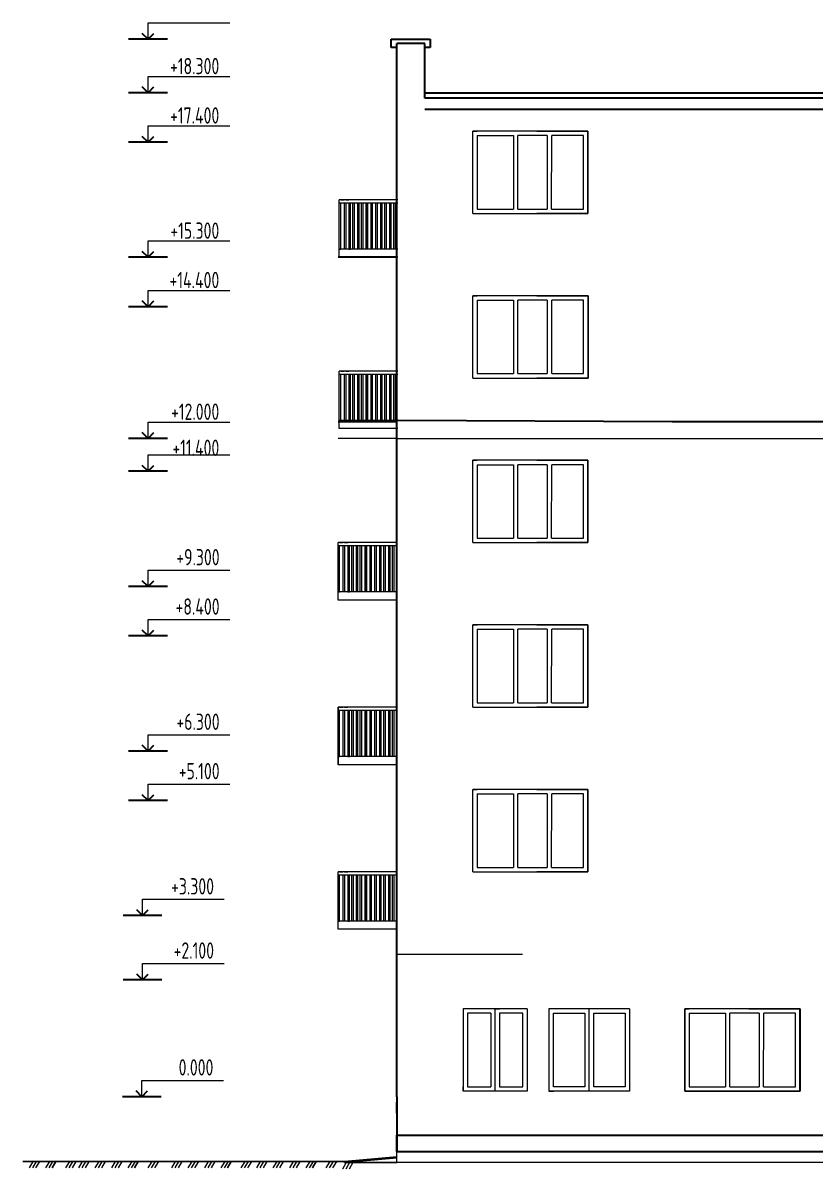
# Model space of a CAD drawing. Header units: millimetres. Extents: x -689206 to 4969298, y -1019800 to 703299.
# Drawn here: x 479139 to 493573, y -464630 to -443738 of the extents above; entities that cross this region are included whole.
import ezdxf

# ---------------------------------------------------------------- set-up
doc = ezdxf.new("R2010")
doc.units = ezdxf.units.MM
doc.layers.add('РАЗМЕРЫ', color=7, linetype='Continuous', lineweight=9)
for name, color, linetype in [('разрез1-1', 7, 'Continuous'), ('разрез2-2', 7, 'Continuous'), ('фасад1', 7, 'Continuous')]:
    doc.layers.add(name, color=color, linetype=linetype)
doc.styles.add('Аннотативный', font='isocteur.ttf', dxfattribs={"width": 0.7, "height": 250})

msp = doc.modelspace()

# ---------------------------------------------------------------- linework, layer by layer
at = {"layer": 'РАЗМЕРЫ', "linetype": 'ByBlock', "lineweight": 30, "ltscale": 35}
for p, q in [((485850.4, -444110.9), (485850.4, -444035.9)), ((485850.4, -444035.9), (486460.4, -444035.9)), ((485850.4, -444185.9), (485850.4, -444110.9)), ((486460.4, -444035.9), (486560.4, -444035.9)), ((486560.4, -444035.9), (486560.4, -444185.9)), ((485950.4, -444185.9), (485850.4, -444185.9)), ((486560.4, -444185.9), (486460.4, -444185.9))]:
    msp.add_line(p, q, dxfattribs=at)
at = {"layer": 'РАЗМЕРЫ', "lineweight": 30, "ltscale": 35}
for p, q in [((485950.4, -463310.9), (485950.4, -444110.9)), ((486460.4, -444110.9), (485950.4, -444110.9)), ((486460.4, -445010.9), (486460.4, -444110.9)), ((486460.4, -445110.9), (486460.4, -445010.9)), ((486460.4, -445010.9), (490970.4, -445010.9)), ((503659.8, -445110.9), (486460.4, -445110.9)), ((490970.4, -445010.9), (494499.7, -445010.9)), ((486460.4, -445310.9), (517427.1, -445310.9)), ((485950.4, -448010.9), (484880.4, -448010.9)), ((485950.4, -451010.9), (484880.4, -451010.9)), ((490970.4, -451010.9), (485970.5, -450983.7)), ((493989.7, -451010.9), (490970.4, -451010.9)), ((485950.4, -463310.9), (485950.4, -463410.9)), ((485950.4, -463310.9), (485950.4, -464310.9)), ((485950.4, -463610.9), (485950.4, -463410.9)), ((485950.4, -464310.9), (485950.4, -464010.9)), ((485950.4, -464010.9), (533452, -464010.9)), ((485950.4, -464310.9), (533962, -464310.9))]:
    msp.add_line(p, q, dxfattribs=at)
at = {"layer": 'РАЗМЕРЫ', "lineweight": 15, "ltscale": 35}
for p, q in [((487335.4, -447210.9), (487335.6, -445710.6)), ((487335.4, -447210.9), (487335.6, -445710.6)), ((489435.4, -445710.9), (487335.8, -445710.6)), ((489435.4, -445710.9), (487335.8, -445710.6)), ((487335.8, -445710.6), (487415.8, -445710.6)), ((487415.8, -445790.7), (487415.5, -447130.6)), ((487415.8, -445710.6), (487415.8, -445710.9)), ((487415.8, -445790.7), (488076.7, -445790.8)), ((488076.7, -445790.8), (488076.5, -447130.7)), ((488156.6, -447130.7), (488156.7, -445790.8)), ((488693.5, -445790.8), (488156.7, -445790.8)), ((488693.5, -445790.8), (488693.3, -447130.8)), ((488773.3, -447130.8), (488773.5, -445790.9)), ((489355.4, -445790.9), (488773.5, -445790.9)), ((489355.4, -447130.9), (489355.4, -445790.9)), ((489435.4, -447210.9), (489435.4, -445710.9)), ((489435.4, -447210.9), (489435.4, -445710.9)), ((484900.5, -448010.9), (484900.5, -446961.4)), ((485970.5, -446961.4), (484900.5, -446961.4)), ((485970.5, -447021.4), (484900.5, -447021.4)), ((484930.5, -446961.4), (484990.5, -446961.4)), ((484930.5, -447861.4), (484930.5, -447021.4)), ((484990.5, -447021.4), (484990.5, -447861.4)), ((485020.5, -446961.4), (485080.5, -446961.4)), ((485020.5, -447021.4), (485020.5, -447861.4)), ((485080.5, -447021.4), (485080.5, -447861.4)), ((485110.5, -447861.4), (485110.5, -447021.4)), ((485144, -447021.4), (485144, -447861.4)), ((485174, -447021.4), (485174, -447861.4)), ((485234, -447021.4), (485234, -447861.4)), ((485264, -447861.4), (485264, -447021.4)), ((485299.9, -447021.4), (485299.9, -447861.4)), ((485329.9, -447021.4), (485329.9, -447861.4)), ((485389.9, -447021.4), (485389.9, -447861.4)), ((485389.9, -447021.4), (485389.9, -447861.4)), ((485419.9, -447861.4), (485419.9, -447021.4)), ((485419.9, -447021.4), (485419.9, -447861.4)), ((485479.9, -447021.4), (485479.9, -447861.4)), ((485509.9, -447861.4), (485509.9, -447021.4)), ((485566.1, -447021.4), (485566.1, -447861.4)), ((485596.1, -447021.4), (485596.1, -447861.4)), ((485656.1, -447021.4), (485656.1, -447861.4)), ((485686.1, -447861.4), (485686.1, -447021.4)), ((485729, -447021.4), (485729, -447861.4)), ((485759, -447021.4), (485759, -447861.4)), ((485819, -447021.4), (485819, -447861.4)), ((485849, -447861.4), (485849, -447021.4)), ((485890.1, -447021.4), (485890.1, -447861.4)), ((485920.1, -447021.4), (485920.1, -447861.4)), ((487335.4, -447210.9), (489435.4, -447210.9)), ((487335.4, -447210.9), (489435.4, -447210.9)), ((487415.5, -447130.6), (488076.5, -447130.7)), ((488156.6, -447130.7), (488693.3, -447130.7)), ((488773.3, -447130.7), (489355.4, -447130.7)), ((485970.5, -447861.4), (484900.5, -447861.4)), ((484900.5, -447861.4), (484930.5, -447861.4)), ((485080.5, -447861.4), (485110.5, -447861.4)), ((485970.5, -448010.9), (484900.5, -448010.9)), ((485970.5, -448010.9), (484900.5, -448010.9)), ((487335.6, -450210.9), (487335.9, -448710.6)), ((487335.6, -450210.9), (487335.9, -448710.6)), ((489435.6, -448710.9), (487336, -448710.6)), ((489435.6, -448710.9), (487336, -448710.6)), ((487336, -448710.6), (487416, -448710.6)), ((487416, -448710.6), (487416, -448710.9)), ((489435.6, -450210.9), (489435.6, -448710.9)), ((489435.6, -450210.9), (489435.6, -448710.9)), ((487416, -448790.7), (487415.8, -450130.6)), ((487416, -448790.7), (488077, -448790.8)), ((488077, -448790.8), (488076.8, -450130.7)), ((488156.8, -450130.7), (488157, -448790.8)), ((488693.8, -448790.8), (488157, -448790.8)), ((488693.8, -448790.8), (488693.6, -450130.8)), ((488773.6, -450130.8), (488773.8, -448790.9)), ((489355.6, -448790.9), (488773.8, -448790.9)), ((489355.6, -450130.9), (489355.6, -448790.9)), ((484900.5, -451133.3), (484900.5, -450083.7)), ((485970.5, -450083.7), (484900.5, -450083.7)), ((485970.5, -450143.7), (484900.5, -450143.7)), ((484930.5, -450083.7), (484990.5, -450083.7)), ((484930.5, -450983.7), (484930.5, -450143.7)), ((484990.5, -450143.7), (484990.5, -450983.7)), ((485020.5, -450083.7), (485080.5, -450083.7)), ((485020.5, -450143.7), (485020.5, -450983.7)), ((485080.5, -450143.7), (485080.5, -450983.7)), ((485110.5, -450983.7), (485110.5, -450143.7)), ((485144, -450143.7), (485144, -450983.7)), ((485174, -450143.7), (485174, -450983.7)), ((485234, -450143.7), (485234, -450983.7)), ((485264, -450983.7), (485264, -450143.7)), ((485299.9, -450143.7), (485299.9, -450983.7)), ((485329.9, -450143.7), (485329.9, -450983.7)), ((485389.9, -450143.7), (485389.9, -450983.7)), ((485389.9, -450143.7), (485389.9, -450983.7)), ((485419.9, -450983.7), (485419.9, -450143.7)), ((485419.9, -450143.7), (485419.9, -450983.7)), ((485479.9, -450143.7), (485479.9, -450983.7)), ((485509.9, -450983.7), (485509.9, -450143.7)), ((485566.1, -450143.7), (485566.1, -450983.7)), ((485596.1, -450143.7), (485596.1, -450983.7)), ((485656.1, -450143.7), (485656.1, -450983.7)), ((485686.1, -450983.7), (485686.1, -450143.7)), ((485729, -450143.7), (485729, -450983.7)), ((485759, -450143.7), (485759, -450983.7)), ((485819, -450143.7), (485819, -450983.7)), ((485849, -450983.7), (485849, -450143.7)), ((485890.1, -450143.7), (485890.1, -450983.7)), ((485920.1, -450143.7), (485920.1, -450983.7)), ((487335.6, -450210.9), (489435.6, -450210.9)), ((487335.6, -450210.9), (489435.6, -450210.9)), ((487415.8, -450130.6), (488076.8, -450130.7)), ((488156.8, -450130.7), (488693.6, -450130.7)), ((488773.6, -450130.7), (489355.6, -450130.7)), ((485970.5, -450983.7), (484900.5, -450983.7)), ((484900.5, -450983.7), (484930.5, -450983.7)), ((485080.5, -450983.7), (485110.5, -450983.7)), ((485970.5, -451133.3), (484900.5, -451133.3)), ((485970.5, -451133.3), (484900.5, -451133.3)), ((485950.4, -451310.9), (484880.4, -451310.9)), ((485950.4, -451310.9), (495847.8, -451312.6)), ((487335.4, -453210.9), (487335.6, -451710.6)), ((487335.4, -453210.9), (487335.6, -451710.6)), ((489435.4, -451710.9), (487335.8, -451710.6)), ((489435.4, -451710.9), (487335.8, -451710.6)), ((487335.8, -451710.6), (487415.8, -451710.6)), ((487415.8, -451790.7), (487415.5, -453130.6)), ((487415.8, -451710.6), (487415.8, -451710.9)), ((487415.8, -451790.7), (488076.7, -451790.8)), ((488076.7, -451790.8), (488076.5, -453130.7)), ((488156.6, -453130.7), (488156.7, -451790.8)), ((488693.5, -451790.8), (488156.7, -451790.8)), ((488693.5, -451790.8), (488693.3, -453130.8)), ((488773.3, -453130.8), (488773.5, -451790.9)), ((489355.4, -451790.9), (488773.5, -451790.9)), ((489355.4, -453130.9), (489355.4, -451790.9)), ((489435.4, -453210.9), (489435.4, -451710.9)), ((489435.4, -453210.9), (489435.4, -451710.9)), ((487415.5, -453130.6), (488076.5, -453130.7)), ((488156.6, -453130.7), (488693.3, -453130.7)), ((488773.3, -453130.7), (489355.4, -453130.7)), ((484880.4, -454260.4), (484880.4, -453210.9)), ((485950.4, -453210.9), (484880.4, -453210.9)), ((485950.4, -453270.9), (484880.4, -453270.9)), ((484910.4, -453210.9), (484970.4, -453210.9)), ((484910.4, -454110.9), (484910.4, -453270.9)), ((484970.4, -453270.9), (484970.4, -454110.9)), ((485000.4, -453210.9), (485060.4, -453210.9)), ((485000.4, -453270.9), (485000.4, -454110.9)), ((485060.4, -453270.9), (485060.4, -454110.9)), ((485090.4, -454110.9), (485090.4, -453270.9)), ((485123.9, -453270.9), (485123.9, -454110.9)), ((485153.9, -453270.9), (485153.9, -454110.9)), ((485213.9, -453270.9), (485213.9, -454110.9)), ((485243.9, -454110.9), (485243.9, -453270.9)), ((485279.8, -453270.9), (485279.8, -454110.9)), ((485309.8, -453270.9), (485309.8, -454110.9)), ((485369.8, -453270.9), (485369.8, -454110.9)), ((485369.8, -453270.9), (485369.8, -454110.9)), ((485399.8, -454110.9), (485399.8, -453270.9)), ((485399.8, -453270.9), (485399.8, -454110.9)), ((485459.8, -453270.9), (485459.8, -454110.9)), ((485489.8, -454110.9), (485489.8, -453270.9)), ((485546, -453270.9), (485546, -454110.9)), ((485576, -453270.9), (485576, -454110.9)), ((485636, -453270.9), (485636, -454110.9)), ((485666, -454110.9), (485666, -453270.9)), ((485708.8, -453270.9), (485708.8, -454110.9)), ((485738.8, -453270.9), (485738.8, -454110.9)), ((485798.8, -453270.9), (485798.8, -454110.9)), ((485828.8, -454110.9), (485828.8, -453270.9)), ((485870, -453270.9), (485870, -454110.9)), ((485900, -453270.9), (485900, -454110.9)), ((487335.4, -453210.9), (489435.4, -453210.9)), ((487335.4, -453210.9), (489435.4, -453210.9)), ((485950.4, -454110.9), (484880.4, -454110.9)), ((484880.4, -454110.9), (484910.4, -454110.9)), ((485060.4, -454110.9), (485090.4, -454110.9)), ((485950.4, -454260.4), (484880.4, -454260.4)), ((485950.4, -454260.4), (484880.4, -454260.4)), ((487335.4, -456210.9), (487335.6, -454710.6)), ((487335.4, -456210.9), (487335.6, -454710.6)), ((489435.4, -454710.9), (487335.8, -454710.6)), ((489435.4, -454710.9), (487335.8, -454710.6)), ((487335.8, -454710.6), (487415.8, -454710.6)), ((487415.8, -454790.7), (487415.5, -456130.6)), ((487415.8, -454710.6), (487415.8, -454710.9)), ((487415.8, -454790.7), (488076.7, -454790.8)), ((488076.7, -454790.8), (488076.5, -456130.7)), ((488156.6, -456130.7), (488156.7, -454790.8)), ((488693.5, -454790.8), (488156.7, -454790.8)), ((488693.5, -454790.8), (488693.3, -456130.8)), ((488773.3, -456130.8), (488773.5, -454790.9)), ((489355.4, -454790.9), (488773.5, -454790.9)), ((489355.4, -456130.9), (489355.4, -454790.9)), ((489435.4, -456210.9), (489435.4, -454710.9)), ((489435.4, -456210.9), (489435.4, -454710.9)), ((485950.4, -456210.6), (484880.4, -456210.6)), ((484880.4, -456210.6), (484880.4, -457260.2)), ((484880.4, -457260.2), (484880.4, -456210.6)), ((485950.4, -456210.6), (484880.4, -456210.6)), ((485950.4, -456270.6), (484880.4, -456270.6)), ((484910.4, -456210.6), (484970.4, -456210.6)), ((484910.4, -457110.6), (484910.4, -456270.6)), ((484970.4, -456270.6), (484970.4, -457110.6)), ((485000.4, -456210.6), (485060.4, -456210.6)), ((485000.4, -456270.6), (485000.4, -457110.6)), ((485060.4, -456270.6), (485060.4, -457110.6)), ((485090.4, -457110.6), (485090.4, -456270.6)), ((485123.9, -456270.6), (485123.9, -457110.6)), ((485153.9, -456270.6), (485153.9, -457110.6)), ((485213.9, -456270.6), (485213.9, -457110.6)), ((485243.9, -457110.6), (485243.9, -456270.6)), ((485279.8, -456270.6), (485279.8, -457110.6)), ((485309.8, -456270.6), (485309.8, -457110.6)), ((485369.8, -456270.6), (485369.8, -457110.6)), ((485369.8, -456270.6), (485369.8, -457110.6)), ((485399.8, -457110.6), (485399.8, -456270.6)), ((485399.8, -456270.6), (485399.8, -457110.6)), ((485459.8, -456270.6), (485459.8, -457110.6)), ((485489.8, -457110.6), (485489.8, -456270.6)), ((485546, -456270.6), (485546, -457110.6)), ((485576, -456270.6), (485576, -457110.6)), ((485636, -456270.6), (485636, -457110.6)), ((485666, -457110.6), (485666, -456270.6)), ((485708.8, -456270.6), (485708.8, -457110.6)), ((485738.8, -456270.6), (485738.8, -457110.6)), ((485798.8, -456270.6), (485798.8, -457110.6)), ((485828.8, -457110.6), (485828.8, -456270.6)), ((485870, -456270.6), (485870, -457110.6)), ((485900, -456270.6), (485900, -457110.6)), ((487335.4, -456210.9), (489435.4, -456210.9)), ((487335.4, -456210.9), (489435.4, -456210.9)), ((487415.5, -456130.6), (488076.5, -456130.7)), ((488156.6, -456130.7), (488693.3, -456130.7)), ((488773.3, -456130.7), (489355.4, -456130.7)), ((485950.4, -457110.6), (484880.4, -457110.6)), ((485950.4, -457110.6), (484880.4, -457110.6)), ((484880.4, -457110.6), (484910.4, -457110.6)), ((485060.4, -457110.6), (485090.4, -457110.6)), ((485950.4, -457260.2), (484880.4, -457260.2)), ((485950.4, -457260.2), (484880.4, -457260.2)), ((487335.4, -459210.9), (487335.6, -457710.6)), ((489435.4, -457710.9), (487335.8, -457710.6)), ((487335.8, -457710.6), (487415.8, -457710.6)), ((487415.8, -457710.6), (487415.8, -457710.9)), ((489435.4, -459210.9), (489435.4, -457710.9)), ((487415.8, -457790.7), (487415.5, -459130.6)), ((487415.8, -457790.7), (488076.7, -457790.8)), ((488076.7, -457790.8), (488076.5, -459130.7)), ((488156.6, -459130.7), (488156.7, -457790.8)), ((488693.5, -457790.8), (488156.7, -457790.8)), ((488693.5, -457790.8), (488693.3, -459130.8)), ((488773.3, -459130.8), (488773.5, -457790.9)), ((489355.4, -457790.9), (488773.5, -457790.9)), ((489355.4, -459130.9), (489355.4, -457790.9)), ((487415.5, -459130.6), (488076.5, -459130.7)), ((488156.6, -459130.7), (488693.3, -459130.7)), ((488773.3, -459130.7), (489355.4, -459130.7)), ((484880.4, -460260.2), (484880.4, -459210.6)), ((485950.4, -459210.6), (484880.4, -459210.6)), ((485950.4, -459270.6), (484880.4, -459270.6)), ((484910.4, -459210.6), (484970.4, -459210.6)), ((484910.4, -460110.6), (484910.4, -459270.6)), ((484970.4, -459270.6), (484970.4, -460110.6)), ((485000.4, -459210.6), (485060.4, -459210.6)), ((485000.4, -459270.6), (485000.4, -460110.6)), ((485060.4, -459270.6), (485060.4, -460110.6)), ((485090.4, -460110.6), (485090.4, -459270.6)), ((485123.9, -459270.6), (485123.9, -460110.6)), ((485153.9, -459270.6), (485153.9, -460110.6)), ((485213.9, -459270.6), (485213.9, -460110.6)), ((485243.9, -460110.6), (485243.9, -459270.6)), ((485279.8, -459270.6), (485279.8, -460110.6)), ((485309.8, -459270.6), (485309.8, -460110.6)), ((485369.8, -459270.6), (485369.8, -460110.6)), ((485369.8, -459270.6), (485369.8, -460110.6)), ((485399.8, -460110.6), (485399.8, -459270.6)), ((485399.8, -459270.6), (485399.8, -460110.6)), ((485459.8, -459270.6), (485459.8, -460110.6)), ((485489.8, -460110.6), (485489.8, -459270.6)), ((485546, -459270.6), (485546, -460110.6)), ((485576, -459270.6), (485576, -460110.6)), ((485636, -459270.6), (485636, -460110.6)), ((485666, -460110.6), (485666, -459270.6)), ((485708.8, -459270.6), (485708.8, -460110.6)), ((485738.8, -459270.6), (485738.8, -460110.6)), ((485798.8, -459270.6), (485798.8, -460110.6)), ((485828.8, -460110.6), (485828.8, -459270.6)), ((485870, -459270.6), (485870, -460110.6)), ((485900, -459270.6), (485900, -460110.6)), ((487335.4, -459210.9), (489435.4, -459210.9)), ((485950.4, -460110.6), (484880.4, -460110.6)), ((484880.4, -460110.6), (484910.4, -460110.6)), ((485060.4, -460110.6), (485090.4, -460110.6)), ((485950.4, -460260.2), (484880.4, -460260.2)), ((485950.4, -461010.9), (485950.4, -460710.9)), ((485950.4, -460710.9), (488244.7, -460710.9)), ((485950.4, -464010.9), (485950.4, -461010.9)), ((487158.6, -461710.9), (487158.6, -463210.9)), ((488328.6, -461710.9), (487158.6, -461710.9)), ((487743.6, -461710.9), (487663.6, -461710.9)), ((487743.6, -463210.9), (487743.6, -461710.9)), ((487743.6, -461710.9), (487823.6, -461710.9)), ((488328.6, -461710.9), (488328.6, -463210.9)), ((488724.3, -461710.9), (488724.3, -463210.9)), ((490194.3, -461710.9), (488724.3, -461710.9)), ((489459.3, -463210.9), (489459.3, -461710.9)), ((490194.3, -461710.9), (490194.3, -463210.9)), ((491198.3, -463210.9), (491198.5, -461710.6)), ((491198.3, -461710.9), (491198.3, -463210.9)), ((493299.5, -461710.9), (491198.3, -461710.9)), ((493298.3, -461710.9), (491198.7, -461710.6)), ((491198.7, -461710.6), (491278.7, -461710.6)), ((491278.7, -461710.6), (491278.7, -461710.9)), ((493298.3, -463210.9), (493298.3, -461710.9)), ((493299.5, -461710.9), (493299.5, -463210.9)), ((487663.6, -461790.9), (487238.6, -461790.9)), ((487238.6, -461790.9), (487238.6, -463130.9)), ((487663.6, -461790.9), (487663.6, -463130.9)), ((488248.6, -461790.9), (487823.6, -461790.9)), ((487823.6, -461790.9), (487823.6, -463130.9)), ((488248.6, -463130.9), (488248.6, -461790.9)), ((488804.3, -463130.9), (488804.3, -461790.9)), ((488804.3, -461790.9), (489379.3, -461790.9)), ((489379.3, -461790.9), (489379.3, -463130.9)), ((489539.3, -461790.9), (490114.3, -461790.9)), ((489539.3, -463130.9), (489539.3, -461790.9)), ((490114.3, -461790.9), (490114.3, -463130.9)), ((491278.7, -461790.7), (491278.4, -463130.6)), ((491278.7, -461790.7), (491939.6, -461790.8)), ((491939.6, -461790.8), (491939.4, -463130.7)), ((492019.4, -463130.7), (492019.6, -461790.8)), ((492556.4, -461790.8), (492019.6, -461790.8)), ((492556.4, -461790.8), (492556.2, -463130.8)), ((492636.2, -463130.8), (492636.4, -461790.9)), ((493218.3, -461790.9), (492636.4, -461790.9)), ((493218.3, -463130.9), (493218.3, -461790.9)), ((487158.6, -463210.9), (487158.6, -463130.9)), ((487238.6, -463130.9), (487663.6, -463130.9)), ((487823.6, -463130.9), (488248.6, -463130.9)), ((489379.3, -463130.9), (488804.3, -463130.9)), ((490114.3, -463130.9), (489539.3, -463130.9)), ((491278.4, -463130.6), (491939.4, -463130.7)), ((492019.4, -463130.7), (492556.2, -463130.7)), ((492636.2, -463130.7), (493218.3, -463130.7)), ((488328.6, -463210.9), (487158.6, -463210.9)), ((490194.3, -463210.9), (488724.3, -463210.9)), ((488724.3, -463210.9), (488804.3, -463210.9)), ((493299.5, -463210.9), (491198.3, -463210.9)), ((491198.3, -463210.9), (493298.3, -463210.9))]:
    msp.add_line(p, q, dxfattribs=at)
at = {"layer": 'РАЗМЕРЫ', "lineweight": 5, "ltscale": 35}
for p, q in [((485950.4, -464510.9), (485950.4, -464310.9)), ((533962, -464510.9), (485950.4, -464510.9))]:
    msp.add_line(p, q, dxfattribs=at)
at = {"layer": 'разрез1-1', "lineweight": 5}
for p, q in [((481419.1, -444035.9), (481419.1, -443738.1)), ((481419.1, -443738.1), (482908.1, -443738.1)), ((481419.1, -445010.9), (481419.1, -444713.1)), ((481419.1, -444713.1), (482908.1, -444713.1)), ((481419.1, -445910.9), (481419.1, -445613.1)), ((481419.1, -445613.1), (482908.1, -445613.1)), ((481419.1, -448010.9), (481419.1, -447713.1)), ((481419.1, -447713.1), (482908.1, -447713.1)), ((481419.1, -448910.9), (481419.1, -448613.1)), ((481419.1, -448613.1), (482908.1, -448613.1)), ((481419.1, -451310.9), (481419.1, -451013.1)), ((481419.1, -451013.1), (482908.1, -451013.1)), ((481419.1, -451910.9), (481419.1, -451613.1)), ((481419.1, -451613.1), (482908.1, -451613.1)), ((481419.1, -454010.9), (481419.1, -453713.1)), ((481419.1, -453713.1), (482908.1, -453713.1)), ((481419.1, -454910.9), (481419.1, -454613.1)), ((481419.1, -454613.1), (482908.1, -454613.1)), ((481419.1, -457010.9), (481419.1, -456713.1)), ((481419.1, -456713.1), (482908.1, -456713.1)), ((481419.1, -457910.9), (481419.1, -457613.1)), ((481419.1, -457613.1), (482908.1, -457613.1)), ((481317.2, -460010.9), (481317.2, -459713.1)), ((481317.2, -459713.1), (482806.3, -459713.1)), ((481317.2, -461180.9), (481317.2, -460883.1)), ((481317.2, -460883.1), (482806.3, -460883.1)), ((481305.6, -463310.9), (481305.6, -463013.1)), ((481305.6, -463013.1), (482794.7, -463013.1))]:
    msp.add_line(p, q, dxfattribs=at)
at = {"layer": 'разрез1-1', "lineweight": 30}
for p, q in [((481419.1, -444035.9), (481313.8, -443930.6)), ((481419.1, -444035.9), (481524.3, -443930.6)), ((481773.6, -444035.9), (481064.5, -444035.9)), ((481419.1, -445010.9), (481313.8, -444905.6)), ((481419.1, -445010.9), (481524.3, -444905.6)), ((481773.6, -445010.9), (481064.5, -445010.9)), ((481419.1, -445910.9), (481313.8, -445805.6)), ((481419.1, -445910.9), (481524.3, -445805.6)), ((481773.6, -445910.9), (481064.5, -445910.9)), ((481419.1, -448010.9), (481313.8, -447905.6)), ((481419.1, -448010.9), (481524.3, -447905.6)), ((481773.6, -448010.9), (481064.5, -448010.9)), ((481773.6, -448910.9), (481064.5, -448910.9)), ((481419.1, -448910.9), (481313.8, -448805.6)), ((481419.1, -448910.9), (481524.3, -448805.6)), ((481419.1, -451310.9), (481313.8, -451205.6)), ((481419.1, -451310.9), (481524.3, -451205.6)), ((481773.6, -451310.9), (481064.5, -451310.9)), ((481419.1, -451910.9), (481313.8, -451805.6)), ((481419.1, -451910.9), (481524.3, -451805.6)), ((481773.6, -451910.9), (481064.5, -451910.9)), ((481419.1, -454010.9), (481313.8, -453905.6)), ((481419.1, -454010.9), (481524.3, -453905.6)), ((481773.6, -454010.9), (481064.5, -454010.9)), ((481419.1, -454910.9), (481313.8, -454805.6)), ((481419.1, -454910.9), (481524.3, -454805.6)), ((481773.6, -454910.9), (481064.5, -454910.9)), ((481419.1, -457010.9), (481313.8, -456905.6)), ((481419.1, -457010.9), (481524.3, -456905.6)), ((481773.6, -457010.9), (481064.5, -457010.9)), ((481773.6, -457910.9), (481064.5, -457910.9)), ((481419.1, -457910.9), (481313.8, -457805.6)), ((481419.1, -457910.9), (481524.3, -457805.6)), ((481671.7, -460010.9), (480962.6, -460010.9)), ((481317.2, -460010.9), (481211.9, -459905.6)), ((481317.2, -460010.9), (481422.5, -459905.6)), ((481317.2, -461180.9), (481211.9, -461075.6)), ((481317.2, -461180.9), (481422.5, -461075.6)), ((481671.7, -461180.9), (480962.6, -461180.9)), ((481660.1, -463310.9), (480951, -463310.9)), ((481305.6, -463310.9), (481200.3, -463205.6)), ((481305.6, -463310.9), (481410.9, -463205.6))]:
    msp.add_line(p, q, dxfattribs=at)
at = {"layer": 'разрез2-2'}
for p, q in [((484997.7, -464490.9), (485950.4, -464406.9)), ((485950.4, -464426.9), (484997.7, -464510.9)), ((484997.7, -464490.9), (479139.1, -464490.9)), ((484997.7, -464490.9), (484697.7, -464490.9)), ((484997.7, -464490.9), (484997.7, -464510.9)), ((484997.7, -464510.9), (485950.4, -464510.9))]:
    msp.add_line(p, q, dxfattribs=at)
at = {"layer": 'разрез2-2', "lineweight": 15}
for points in [[(479319.5, -464490.9), (479249.9, -464610.3)], [(479379.1, -464490.9), (479310.8, -464610.3)], [(479440, -464490.9), (479370.4, -464610.3)], [(479620.3, -464490.9), (479550.7, -464610.3)], [(479679.9, -464490.9), (479611.6, -464610.3)], [(479985.4, -464490.9), (479915.8, -464610.3)], [(480045, -464490.9), (479976.7, -464610.3)], [(480105.9, -464490.9), (480036.3, -464610.3)], [(480219.2, -464490.9), (480149.5, -464610.3)], [(480278.8, -464490.9), (480210.5, -464610.3)], [(480339.7, -464490.9), (480270.1, -464610.3)], [(480520, -464490.9), (480450.3, -464610.3)], [(480579.6, -464490.9), (480511.3, -464610.3)], [(480640.5, -464490.9), (480570.9, -464610.3)], [(480820.8, -464490.9), (480751.2, -464610.3)], [(480880.4, -464490.9), (480812.1, -464610.3)], [(480941.3, -464490.9), (480871.7, -464610.3)], [(481121.6, -464490.9), (481052, -464610.3)], [(481181.2, -464490.9), (481112.9, -464610.3)], [(481486.7, -464490.9), (481417.1, -464610.3)], [(481546.3, -464490.9), (481478, -464610.3)], [(481607.2, -464490.9), (481537.6, -464610.3)], [(481914.3, -464490.9), (481844.7, -464610.3)], [(481974, -464490.9), (481905.6, -464610.3)], [(482034.9, -464490.9), (481965.3, -464610.3)], [(482215.2, -464490.9), (482145.5, -464610.3)], [(482274.8, -464490.9), (482206.5, -464610.3)], [(482335.7, -464490.9), (482266.1, -464610.3)], [(482516, -464490.9), (482446.3, -464610.3)], [(482575.6, -464490.9), (482507.3, -464610.3)], [(482636.5, -464490.9), (482566.9, -464610.3)], [(482816.8, -464490.9), (482747.2, -464610.3)], [(482876.4, -464490.9), (482808.1, -464610.3)], [(483181.9, -464490.9), (483112.3, -464610.3)], [(483241.5, -464490.9), (483173.2, -464610.3)], [(483302.4, -464490.9), (483232.8, -464610.3)], [(483462.7, -464490.9), (483393.1, -464610.3)], [(483522.3, -464490.9), (483454, -464610.3)], [(483583.2, -464490.9), (483513.6, -464610.3)], [(483763.5, -464490.9), (483693.9, -464610.3)], [(483823.1, -464490.9), (483754.8, -464610.3)], [(483884, -464490.9), (483814.4, -464610.3)], [(484064.3, -464490.9), (483994.7, -464610.3)], [(484123.9, -464490.9), (484055.6, -464610.3)], [(484184.8, -464490.9), (484115.2, -464610.3)], [(484365.1, -464490.9), (484295.5, -464610.3)], [(484424.7, -464490.9), (484356.4, -464610.3)], [(484730.2, -464490.9), (484660.6, -464610.3)], [(484789.8, -464490.9), (484721.5, -464610.3)], [(484850.7, -464490.9), (484781.1, -464610.3)], [(485031, -464510.9), (484961.4, -464630.3)], [(485090.6, -464510.9), (485022.3, -464630.3)], [(485151.5, -464510.9), (485081.9, -464630.3)]]:
    msp.add_lwpolyline(points, dxfattribs=at)
for points in [[(479671.2, -464610.3), (479739.6, -464490.9)], [(481172.5, -464610.3), (481240.9, -464490.9)], [(482867.7, -464610.3), (482936.1, -464490.9)], [(484416, -464610.3), (484484.4, -464490.9)]]:
    msp.add_lwpolyline(points, close=True, dxfattribs=at)
at = {"layer": 'фасад1', "color": 7, "lineweight": 15}
for p, q in [((489015.4, -445710.9), (487335.4, -445710.9)), ((487335.4, -447210.9), (489015.4, -447210.9)), ((489015.6, -448710.9), (487335.6, -448710.9)), ((487335.6, -450210.9), (489015.6, -450210.9)), ((489015.4, -451710.9), (487335.4, -451710.9)), ((487335.4, -453210.9), (489015.4, -453210.9)), ((489015.4, -454710.9), (487335.4, -454710.9)), ((487335.4, -456210.9), (489015.4, -456210.9)), ((489015.4, -457710.9), (487335.4, -457710.9)), ((487335.4, -459210.9), (489015.4, -459210.9)), ((492878.3, -461710.9), (491198.3, -461710.9)), ((491198.3, -463210.9), (492878.3, -463210.9))]:
    msp.add_line(p, q, dxfattribs=at)
for points in [[(488503.3, -445710.9), (489435.4, -445710.9), (489435.4, -447210.9), (488503.3, -447210.9)], [(488503.6, -448710.9), (489435.6, -448710.9), (489435.6, -450210.9), (488503.6, -450210.9)], [(488503.3, -451710.9), (489435.4, -451710.9), (489435.4, -453210.9), (488503.3, -453210.9)], [(488503.3, -454710.9), (489435.4, -454710.9), (489435.4, -456210.9), (488503.3, -456210.9)], [(488503.3, -457710.9), (489435.4, -457710.9), (489435.4, -459210.9), (488503.3, -459210.9)], [(492366.2, -461710.9), (493298.3, -461710.9), (493298.3, -463210.9), (492366.2, -463210.9)]]:
    msp.add_lwpolyline(points, dxfattribs=at)

# ---------------------------------------------------------------- texts
at = {"layer": 'разрез1-1', "lineweight": 30, "char_height": 297.819, "width": 1508.774, "attachment_point": 3, "style": 'Аннотативный'}
for s, insert in [('{\\fISOCPEUR|b0|i0|c204|p34;+18.300\\fISOCPEUR|b0|i0|c0|p34; }', (482716.7, -444375.6)), ('{\\fISOCPEUR|b0|i0|c204|p34;+17.400\\fISOCPEUR|b0|i0|c0|p34; }', (482716.7, -445275.6)), ('{\\fISOCPEUR|b0|i0|c204|p34;+15.300\\fISOCPEUR|b0|i0|c0|p34; }', (482716.7, -447375.6)), ('{\\fISOCPEUR|b0|i0|c204|p34;+14.400\\fISOCPEUR|b0|i0|c0|p34; }', (482716.7, -448275.6)), ('{\\fISOCPEUR|b0|i0|c204|p34;+12.000\\fISOCPEUR|b0|i0|c0|p34; }', (482716.7, -450675.6)), ('{\\fISOCPEUR|b0|i0|c204|p34;+11.400\\fISOCPEUR|b0|i0|c0|p34; }', (482716.7, -451333.1)), ('{\\fISOCPEUR|b0|i0|c204|p34;+9.300\\fISOCPEUR|b0|i0|c0|p34; }', (482722.8, -453327.5)), ('{\\fISOCPEUR|b0|i0|c204|p34;+8.400\\fISOCPEUR|b0|i0|c0|p34; }', (482722.8, -454227.5)), ('{\\fISOCPEUR|b0|i0|c204|p34;+6.300\\fISOCPEUR|b0|i0|c0|p34; }', (482722.8, -456327.5)), ('{\\fISOCPEUR|b0|i0|c204|p34;+5.100\\fISOCPEUR|b0|i0|c0|p34; }', (482722.8, -457227.5)), ('{\\fISOCPEUR|b0|i0|c204|p34;+3.300\\fISOCPEUR|b0|i0|c0|p34; }', (482620.9, -459327.5)), ('{\\fISOCPEUR|b0|i0|c204|p34;+2.100\\fISOCPEUR|b0|i0|c0|p34; }', (482620.9, -460497.5)), ('{\\fISOCPEUR|b0|i0|c204|p34;0.000\\fISOCPEUR|b0|i0|c0|p34; }', (482609.3, -462627.5))]:
    msp.add_mtext(s, dxfattribs=dict(at, insert=insert))

doc.saveas('drawing.dxf')
